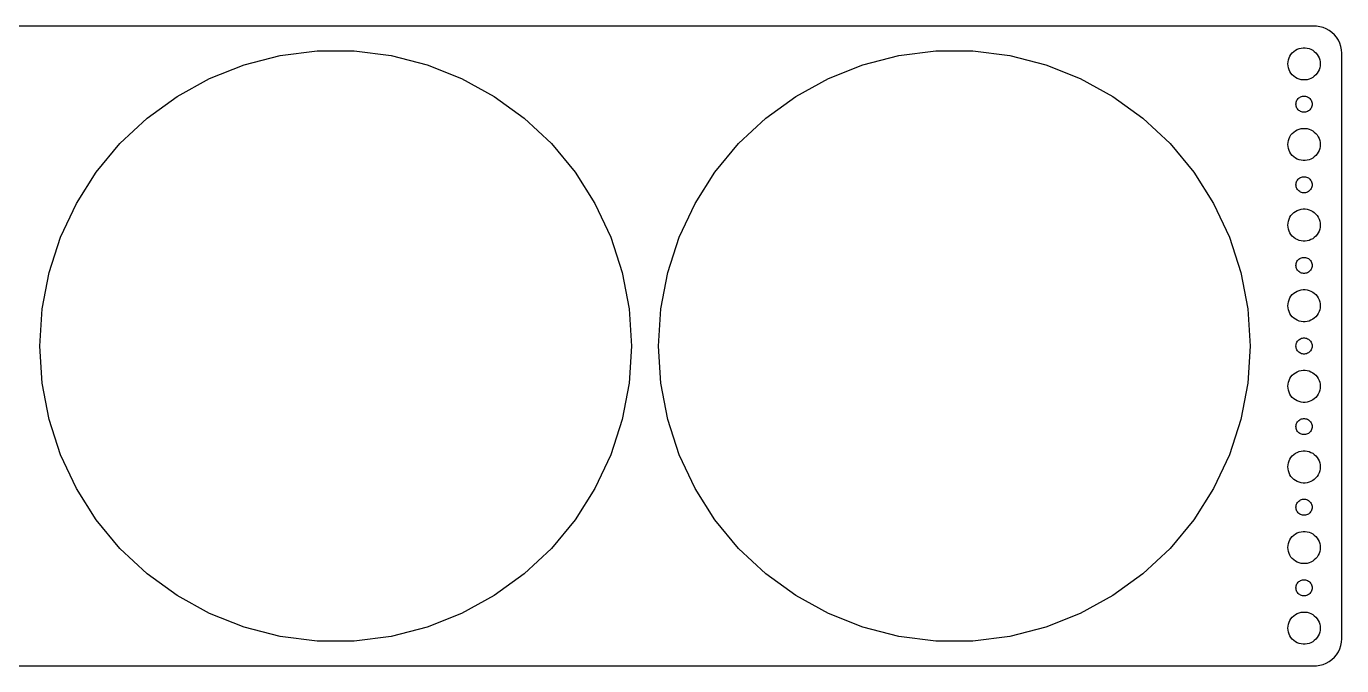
# Model space of a CAD drawing. Header units: metres. Extents: x -187 to 187, y -59 to 59.
# Drawn here: x -57.5 to 187, y -59.5 to 59.5 of the extents above; entities that cross this region are included whole.
import ezdxf

# ---------------------------------------------------------------- set-up
doc = ezdxf.new("R2010")
doc.units = ezdxf.units.M

msp = doc.modelspace()

# ---------------------------------------------------------------- linework, layer by layer
for p, q in [((182.314, 59.4901), (-182.314, 59.4901)), ((182.937, 59.4114), (182.314, 59.4901)), ((183.545, 59.2553), (182.937, 59.4114)), ((184.129, 59.0241), (183.545, 59.2553)), ((184.679, 58.7216), (184.129, 59.0241)), ((185.187, 58.3526), (184.679, 58.7216)), ((185.645, 57.9227), (185.187, 58.3526)), ((186.045, 57.4389), (185.645, 57.9227)), ((186.382, 56.9088), (186.045, 57.4389)), ((186.649, 56.3406), (186.382, 56.9088)), ((186.843, 55.7434), (186.649, 56.3406)), ((-16.9959, 52.3081), (-10.306, 54.0258)), ((-10.306, 54.0258), (-3.45348, 54.8915)), ((-3.45348, 54.8915), (3.45348, 54.8915)), ((3.45348, 54.8915), (10.306, 54.0258)), ((10.306, 54.0258), (16.9959, 52.3081)), ((98.0041, 52.3081), (104.694, 54.0258)), ((104.694, 54.0258), (111.547, 54.8915)), ((111.547, 54.8915), (118.453, 54.8915)), ((118.453, 54.8915), (125.306, 54.0258)), ((125.306, 54.0258), (131.996, 52.3081)), ((177.211, 53.6044), (177.371, 53.9453)), ((177.371, 53.9453), (177.573, 54.2634)), ((177.573, 54.2634), (177.813, 54.5536)), ((177.813, 54.5536), (178.088, 54.8115)), ((178.088, 54.8115), (178.393, 55.033)), ((178.393, 55.033), (178.723, 55.2145)), ((178.723, 55.2145), (179.073, 55.3532)), ((179.073, 55.3532), (179.438, 55.4469)), ((179.438, 55.4469), (179.812, 55.4941)), ((179.812, 55.4941), (180.188, 55.4941)), ((180.188, 55.4941), (180.562, 55.4469)), ((180.562, 55.4469), (180.927, 55.3532)), ((180.927, 55.3532), (181.277, 55.2145)), ((181.277, 55.2145), (181.607, 55.033)), ((181.607, 55.033), (181.912, 54.8115)), ((181.912, 54.8115), (182.187, 54.5536)), ((182.187, 54.5536), (182.427, 54.2634)), ((182.427, 54.2634), (182.629, 53.9453)), ((182.629, 53.9453), (182.789, 53.6044)), ((186.961, 55.1267), (186.843, 55.7434)), ((187, 54.5), (186.961, 55.1267)), ((187, -54.5), (187, 54.5)), ((-23.4179, 49.7655), (-16.9959, 52.3081)), ((16.9959, 52.3081), (23.4179, 49.7655)), ((91.5821, 49.7655), (98.0041, 52.3081)), ((131.996, 52.3081), (138.418, 49.7655)), ((177, 52.5), (177.024, 52.876)), ((177.024, 52.124), (177, 52.5)), ((177.024, 52.876), (177.094, 53.2461)), ((177.094, 51.7539), (177.024, 52.124)), ((177.094, 53.2461), (177.211, 53.6044)), ((177.211, 51.3956), (177.094, 51.7539)), ((177.371, 51.0547), (177.211, 51.3956)), ((182.789, 51.3956), (182.629, 51.0547)), ((182.789, 53.6044), (182.906, 53.2461)), ((182.906, 51.7539), (182.789, 51.3956)), ((182.906, 53.2461), (182.976, 52.876)), ((182.976, 52.124), (182.906, 51.7539)), ((182.976, 52.876), (183, 52.5)), ((183, 52.5), (182.976, 52.124)), ((-29.4705, 46.438), (-23.4179, 49.7655)), ((23.4179, 49.7655), (29.4705, 46.438)), ((85.5295, 46.438), (91.5821, 49.7655)), ((138.418, 49.7655), (144.47, 46.438)), ((177.573, 50.7366), (177.371, 51.0547)), ((177.813, 50.4464), (177.573, 50.7366)), ((178.088, 50.1885), (177.813, 50.4464)), ((178.393, 49.967), (178.088, 50.1885)), ((178.723, 49.7855), (178.393, 49.967)), ((179.073, 49.6468), (178.723, 49.7855)), ((179.438, 49.5531), (179.073, 49.6468)), ((179.812, 49.5059), (179.438, 49.5531)), ((180.188, 49.5059), (179.812, 49.5059)), ((180.562, 49.5531), (180.188, 49.5059)), ((180.927, 49.6468), (180.562, 49.5531)), ((181.277, 49.7855), (180.927, 49.6468)), ((181.607, 49.967), (181.277, 49.7855)), ((181.912, 50.1885), (181.607, 49.967)), ((182.187, 50.4464), (181.912, 50.1885)), ((182.427, 50.7366), (182.187, 50.4464)), ((182.629, 51.0547), (182.427, 50.7366)), ((179.536, 46.4266), (179.719, 46.4734)), ((179.719, 46.4734), (179.906, 46.497)), ((179.906, 46.497), (180.094, 46.497)), ((180.094, 46.497), (180.281, 46.4734)), ((180.281, 46.4734), (180.464, 46.4266)), ((-35.0583, 42.3782), (-29.4705, 46.438)), ((29.4705, 46.438), (35.0583, 42.3782)), ((79.9417, 42.3782), (85.5295, 46.438)), ((144.47, 46.438), (150.058, 42.3782)), ((178.5, 45), (178.512, 45.188)), ((178.512, 44.812), (178.5, 45)), ((178.512, 45.188), (178.547, 45.373)), ((178.547, 44.627), (178.512, 44.812)), ((178.547, 45.373), (178.605, 45.5522)), ((178.605, 44.4478), (178.547, 44.627)), ((178.605, 45.5522), (178.686, 45.7226)), ((178.686, 44.2774), (178.605, 44.4478)), ((178.686, 45.7226), (178.786, 45.8817)), ((178.786, 44.1183), (178.686, 44.2774)), ((178.786, 45.8817), (178.907, 46.0268)), ((178.907, 43.9732), (178.786, 44.1183)), ((178.907, 46.0268), (179.044, 46.1558)), ((179.044, 46.1558), (179.196, 46.2665)), ((179.196, 46.2665), (179.361, 46.3572)), ((179.361, 46.3572), (179.536, 46.4266)), ((180.464, 46.4266), (180.639, 46.3572)), ((180.639, 46.3572), (180.804, 46.2665)), ((180.804, 46.2665), (180.956, 46.1558)), ((180.956, 46.1558), (181.093, 46.0268)), ((181.093, 46.0268), (181.214, 45.8817)), ((181.214, 44.1183), (181.093, 43.9732)), ((181.214, 45.8817), (181.314, 45.7226)), ((181.314, 44.2774), (181.214, 44.1183)), ((181.314, 45.7226), (181.395, 45.5522)), ((181.395, 44.4478), (181.314, 44.2774)), ((181.395, 45.5522), (181.453, 45.373)), ((181.453, 44.627), (181.395, 44.4478)), ((181.453, 45.373), (181.488, 45.188)), ((181.488, 44.812), (181.453, 44.627)), ((181.488, 45.188), (181.5, 45)), ((181.5, 45), (181.488, 44.812)), ((-40.0933, 37.6501), (-35.0583, 42.3782)), ((35.0583, 42.3782), (40.0933, 37.6501)), ((74.9067, 37.6501), (79.9417, 42.3782)), ((150.058, 42.3782), (155.093, 37.6501)), ((179.044, 43.8442), (178.907, 43.9732)), ((179.196, 43.7335), (179.044, 43.8442)), ((179.361, 43.6428), (179.196, 43.7335)), ((179.536, 43.5734), (179.361, 43.6428)), ((179.719, 43.5266), (179.536, 43.5734)), ((179.906, 43.503), (179.719, 43.5266)), ((180.094, 43.503), (179.906, 43.503)), ((180.281, 43.5266), (180.094, 43.503)), ((180.464, 43.5734), (180.281, 43.5266)), ((180.639, 43.6428), (180.464, 43.5734)), ((180.804, 43.7335), (180.639, 43.6428)), ((180.956, 43.8442), (180.804, 43.7335)), ((181.093, 43.9732), (180.956, 43.8442)), ((177.371, 38.9453), (177.573, 39.2634)), ((177.573, 39.2634), (177.813, 39.5536)), ((177.813, 39.5536), (178.088, 39.8115)), ((178.088, 39.8115), (178.393, 40.033)), ((178.393, 40.033), (178.723, 40.2145)), ((178.723, 40.2145), (179.073, 40.3532)), ((179.073, 40.3532), (179.438, 40.4469)), ((179.438, 40.4469), (179.812, 40.4941)), ((179.812, 40.4941), (180.188, 40.4941)), ((180.188, 40.4941), (180.562, 40.4469)), ((180.562, 40.4469), (180.927, 40.3532)), ((180.927, 40.3532), (181.277, 40.2145)), ((181.277, 40.2145), (181.607, 40.033)), ((181.607, 40.033), (181.912, 39.8115)), ((181.912, 39.8115), (182.187, 39.5536)), ((182.187, 39.5536), (182.427, 39.2634)), ((182.427, 39.2634), (182.629, 38.9453)), ((-44.4959, 32.3282), (-40.0933, 37.6501)), ((40.0933, 37.6501), (44.4959, 32.3282)), ((70.5041, 32.3282), (74.9067, 37.6501)), ((155.093, 37.6501), (159.496, 32.3282)), ((177, 37.5), (177.024, 37.876)), ((177.024, 37.124), (177, 37.5)), ((177.024, 37.876), (177.094, 38.2461)), ((177.094, 36.7539), (177.024, 37.124)), ((177.094, 38.2461), (177.211, 38.6044)), ((177.211, 36.3956), (177.094, 36.7539)), ((177.211, 38.6044), (177.371, 38.9453)), ((182.629, 38.9453), (182.789, 38.6044)), ((182.789, 38.6044), (182.906, 38.2461)), ((182.906, 36.7539), (182.789, 36.3956)), ((182.906, 38.2461), (182.976, 37.876)), ((182.976, 37.124), (182.906, 36.7539)), ((182.976, 37.876), (183, 37.5)), ((183, 37.5), (182.976, 37.124)), ((177.371, 36.0547), (177.211, 36.3956)), ((177.573, 35.7366), (177.371, 36.0547)), ((177.813, 35.4464), (177.573, 35.7366)), ((178.088, 35.1885), (177.813, 35.4464)), ((178.393, 34.967), (178.088, 35.1885)), ((178.723, 34.7855), (178.393, 34.967)), ((179.073, 34.6468), (178.723, 34.7855)), ((179.438, 34.5531), (179.073, 34.6468)), ((179.812, 34.5059), (179.438, 34.5531)), ((180.188, 34.5059), (179.812, 34.5059)), ((180.562, 34.5531), (180.188, 34.5059)), ((180.927, 34.6468), (180.562, 34.5531)), ((181.277, 34.7855), (180.927, 34.6468)), ((181.607, 34.967), (181.277, 34.7855)), ((181.912, 35.1885), (181.607, 34.967)), ((182.187, 35.4464), (181.912, 35.1885)), ((182.427, 35.7366), (182.187, 35.4464)), ((182.629, 36.0547), (182.427, 35.7366)), ((182.789, 36.3956), (182.629, 36.0547)), ((-48.1969, 26.4964), (-44.4959, 32.3282)), ((44.4959, 32.3282), (48.1969, 26.4964)), ((66.8031, 26.4964), (70.5041, 32.3282)), ((159.496, 32.3282), (163.197, 26.4964)), ((178.5, 30), (178.512, 30.188)), ((178.512, 29.812), (178.5, 30)), ((178.512, 30.188), (178.547, 30.373)), ((178.547, 29.627), (178.512, 29.812)), ((178.547, 30.373), (178.605, 30.5522)), ((178.605, 29.4478), (178.547, 29.627)), ((178.605, 30.5522), (178.686, 30.7226)), ((178.686, 29.2774), (178.605, 29.4478)), ((178.686, 30.7226), (178.786, 30.8817)), ((178.786, 30.8817), (178.907, 31.0268)), ((178.907, 31.0268), (179.044, 31.1558)), ((179.044, 31.1558), (179.196, 31.2665)), ((179.196, 31.2665), (179.361, 31.3572)), ((179.361, 31.3572), (179.536, 31.4266)), ((179.536, 31.4266), (179.719, 31.4734)), ((179.719, 31.4734), (179.906, 31.497)), ((179.906, 31.497), (180.094, 31.497)), ((180.094, 31.497), (180.281, 31.4734)), ((180.281, 31.4734), (180.464, 31.4266)), ((180.464, 31.4266), (180.639, 31.3572)), ((180.639, 31.3572), (180.804, 31.2665)), ((180.804, 31.2665), (180.956, 31.1558)), ((180.956, 31.1558), (181.093, 31.0268)), ((181.093, 31.0268), (181.214, 30.8817)), ((181.214, 30.8817), (181.314, 30.7226)), ((181.314, 30.7226), (181.395, 30.5522)), ((181.395, 29.4478), (181.314, 29.2774)), ((181.395, 30.5522), (181.453, 30.373)), ((181.453, 29.627), (181.395, 29.4478)), ((181.453, 30.373), (181.488, 30.188)), ((181.488, 29.812), (181.453, 29.627)), ((181.488, 30.188), (181.5, 30)), ((181.5, 30), (181.488, 29.812)), ((178.786, 29.1183), (178.686, 29.2774)), ((178.907, 28.9732), (178.786, 29.1183)), ((179.044, 28.8442), (178.907, 28.9732)), ((179.196, 28.7335), (179.044, 28.8442)), ((179.361, 28.6427), (179.196, 28.7335)), ((179.536, 28.5734), (179.361, 28.6427)), ((179.719, 28.5266), (179.536, 28.5734)), ((179.906, 28.503), (179.719, 28.5266)), ((180.094, 28.503), (179.906, 28.503)), ((180.281, 28.5266), (180.094, 28.503)), ((180.464, 28.5734), (180.281, 28.5266)), ((180.639, 28.6427), (180.464, 28.5734)), ((180.804, 28.7335), (180.639, 28.6427)), ((180.956, 28.8442), (180.804, 28.7335)), ((181.093, 28.9732), (180.956, 28.8442)), ((181.214, 29.1183), (181.093, 28.9732)), ((181.314, 29.2774), (181.214, 29.1183)), ((-51.1377, 20.2468), (-48.1969, 26.4964)), ((48.1969, 26.4964), (51.1377, 20.2468)), ((63.8623, 20.2468), (66.8031, 26.4964)), ((163.197, 26.4964), (166.138, 20.2468)), ((177.573, 24.2634), (177.813, 24.5536)), ((177.813, 24.5536), (178.088, 24.8115)), ((178.088, 24.8115), (178.393, 25.033)), ((178.393, 25.033), (178.723, 25.2145)), ((178.723, 25.2145), (179.073, 25.3532)), ((179.073, 25.3532), (179.438, 25.4469)), ((179.438, 25.4469), (179.812, 25.4941)), ((179.812, 25.4941), (180.188, 25.4941)), ((180.188, 25.4941), (180.562, 25.4469)), ((180.562, 25.4469), (180.927, 25.3532)), ((180.927, 25.3532), (181.277, 25.2145)), ((181.277, 25.2145), (181.607, 25.033)), ((181.607, 25.033), (181.912, 24.8115)), ((181.912, 24.8115), (182.187, 24.5536)), ((182.187, 24.5536), (182.427, 24.2634)), ((177, 22.5), (177.024, 22.876)), ((177.024, 22.124), (177, 22.5)), ((177.024, 22.876), (177.094, 23.2461)), ((177.094, 21.7539), (177.024, 22.124)), ((177.094, 23.2461), (177.211, 23.6044)), ((177.211, 23.6044), (177.371, 23.9453)), ((177.371, 23.9453), (177.573, 24.2634)), ((182.427, 24.2634), (182.629, 23.9453)), ((182.629, 23.9453), (182.789, 23.6044)), ((182.789, 23.6044), (182.906, 23.2461)), ((182.906, 23.2461), (182.976, 22.876)), ((182.976, 22.124), (182.906, 21.7539)), ((182.976, 22.876), (183, 22.5)), ((183, 22.5), (182.976, 22.124)), ((-53.2721, 13.6779), (-51.1377, 20.2468)), ((51.1377, 20.2468), (53.2721, 13.6779)), ((61.7279, 13.6779), (63.8623, 20.2468)), ((166.138, 20.2468), (168.272, 13.6779)), ((177.211, 21.3956), (177.094, 21.7539)), ((177.371, 21.0547), (177.211, 21.3956)), ((177.573, 20.7366), (177.371, 21.0547)), ((177.813, 20.4464), (177.573, 20.7366)), ((178.088, 20.1884), (177.813, 20.4464)), ((178.393, 19.967), (178.088, 20.1884)), ((178.723, 19.7855), (178.393, 19.967)), ((179.073, 19.6468), (178.723, 19.7855)), ((179.438, 19.5531), (179.073, 19.6468)), ((180.927, 19.6468), (180.562, 19.5531)), ((181.277, 19.7855), (180.927, 19.6468)), ((181.607, 19.967), (181.277, 19.7855)), ((181.912, 20.1884), (181.607, 19.967)), ((182.187, 20.4464), (181.912, 20.1884)), ((182.427, 20.7366), (182.187, 20.4464)), ((182.629, 21.0547), (182.427, 20.7366)), ((182.789, 21.3956), (182.629, 21.0547)), ((182.906, 21.7539), (182.789, 21.3956)), ((179.812, 19.5059), (179.438, 19.5531)), ((180.188, 19.5059), (179.812, 19.5059)), ((180.562, 19.5531), (180.188, 19.5059)), ((178.5, 15), (178.512, 15.188)), ((178.512, 14.812), (178.5, 15)), ((178.512, 15.188), (178.547, 15.373)), ((178.547, 14.627), (178.512, 14.812)), ((178.547, 15.373), (178.605, 15.5522)), ((178.605, 15.5522), (178.686, 15.7226)), ((178.686, 15.7226), (178.786, 15.8817)), ((178.786, 15.8817), (178.907, 16.0268)), ((178.907, 16.0268), (179.044, 16.1558)), ((179.044, 16.1558), (179.196, 16.2665)), ((179.196, 16.2665), (179.361, 16.3572)), ((179.361, 16.3572), (179.536, 16.4266)), ((179.536, 16.4266), (179.719, 16.4734)), ((179.719, 16.4734), (179.906, 16.497)), ((179.906, 16.497), (180.094, 16.497)), ((180.094, 16.497), (180.281, 16.4734)), ((180.281, 16.4734), (180.464, 16.4266)), ((180.464, 16.4266), (180.639, 16.3572)), ((180.639, 16.3572), (180.804, 16.2665)), ((180.804, 16.2665), (180.956, 16.1558)), ((180.956, 16.1558), (181.093, 16.0268)), ((181.093, 16.0268), (181.214, 15.8817)), ((181.214, 15.8817), (181.314, 15.7226)), ((181.314, 15.7226), (181.395, 15.5522)), ((181.395, 15.5522), (181.453, 15.373)), ((181.453, 15.373), (181.488, 15.188)), ((181.488, 14.812), (181.453, 14.627)), ((181.488, 15.188), (181.5, 15)), ((181.5, 15), (181.488, 14.812)), ((-54.5663, 6.89333), (-53.2721, 13.6779)), ((53.2721, 13.6779), (54.5663, 6.89333)), ((60.4337, 6.89333), (61.7279, 13.6779)), ((168.272, 13.6779), (169.566, 6.89333)), ((178.605, 14.4478), (178.547, 14.627)), ((178.686, 14.2774), (178.605, 14.4478)), ((178.786, 14.1183), (178.686, 14.2774)), ((178.907, 13.9732), (178.786, 14.1183)), ((179.044, 13.8442), (178.907, 13.9732)), ((179.196, 13.7335), (179.044, 13.8442)), ((179.361, 13.6427), (179.196, 13.7335)), ((179.536, 13.5734), (179.361, 13.6427)), ((179.719, 13.5266), (179.536, 13.5734)), ((179.906, 13.5029), (179.719, 13.5266)), ((180.094, 13.5029), (179.906, 13.5029)), ((180.281, 13.5266), (180.094, 13.5029)), ((180.464, 13.5734), (180.281, 13.5266)), ((180.639, 13.6427), (180.464, 13.5734)), ((180.804, 13.7335), (180.639, 13.6427)), ((180.956, 13.8442), (180.804, 13.7335)), ((181.093, 13.9732), (180.956, 13.8442)), ((181.214, 14.1183), (181.093, 13.9732)), ((181.314, 14.2774), (181.214, 14.1183)), ((181.395, 14.4478), (181.314, 14.2774)), ((181.453, 14.627), (181.395, 14.4478)), ((177.813, 9.55363), (178.088, 9.81154)), ((178.088, 9.81154), (178.393, 10.033)), ((178.393, 10.033), (178.723, 10.2145)), ((178.723, 10.2145), (179.073, 10.3532)), ((179.073, 10.3532), (179.438, 10.4469)), ((179.438, 10.4469), (179.812, 10.4941)), ((179.812, 10.4941), (180.188, 10.4941)), ((180.188, 10.4941), (180.562, 10.4469)), ((180.562, 10.4469), (180.927, 10.3532)), ((180.927, 10.3532), (181.277, 10.2145)), ((181.277, 10.2145), (181.607, 10.033)), ((181.607, 10.033), (181.912, 9.81154)), ((181.912, 9.81154), (182.187, 9.55363)), ((177, 7.5), (177.024, 7.87599)), ((177.024, 7.12399), (177, 7.5)), ((177.024, 7.87599), (177.094, 8.24606)), ((177.094, 8.24606), (177.211, 8.60437)), ((177.211, 8.60437), (177.371, 8.94525)), ((177.371, 8.94525), (177.573, 9.26335)), ((177.573, 9.26335), (177.813, 9.55363)), ((182.187, 9.55363), (182.427, 9.26335)), ((182.427, 9.26335), (182.629, 8.94525)), ((182.629, 8.94525), (182.789, 8.60437)), ((182.789, 8.60437), (182.906, 8.24606)), ((182.906, 8.24606), (182.976, 7.87599)), ((182.976, 7.87599), (183, 7.5)), ((183, 7.5), (182.976, 7.12399)), ((-55, 0), (-54.5663, 6.89333)), ((54.5663, 6.89333), (55, 0)), ((60, 0), (60.4337, 6.89333)), ((169.566, 6.89333), (170, 0)), ((177.094, 6.75392), (177.024, 7.12399)), ((177.211, 6.39561), (177.094, 6.75392)), ((177.371, 6.05473), (177.211, 6.39561)), ((177.573, 5.73663), (177.371, 6.05473)), ((177.813, 5.44635), (177.573, 5.73663)), ((178.088, 5.18845), (177.813, 5.44635)), ((178.393, 4.96701), (178.088, 5.18845)), ((178.723, 4.78551), (178.393, 4.96701)), ((181.607, 4.96701), (181.277, 4.78551)), ((181.912, 5.18845), (181.607, 4.96701)), ((182.187, 5.44635), (181.912, 5.18845)), ((182.427, 5.73663), (182.187, 5.44635)), ((182.629, 6.05473), (182.427, 5.73663)), ((182.789, 6.39561), (182.629, 6.05473)), ((182.906, 6.75392), (182.789, 6.39561)), ((182.976, 7.12399), (182.906, 6.75392)), ((179.073, 4.64682), (178.723, 4.78551)), ((179.438, 4.55313), (179.073, 4.64682)), ((179.812, 4.50591), (179.438, 4.55313)), ((180.188, 4.50591), (179.812, 4.50591)), ((180.562, 4.55313), (180.188, 4.50591)), ((180.927, 4.64682), (180.562, 4.55313)), ((181.277, 4.78551), (180.927, 4.64682)), ((-54.5663, -6.89333), (-55, 0)), ((55, 0), (54.5663, -6.89333)), ((60.4337, -6.89333), (60, 0)), ((170, 0), (169.566, -6.89333)), ((178.5, 0), (178.512, 0.18799)), ((178.512, -0.18799), (178.5, 0)), ((178.512, 0.18799), (178.547, 0.37303)), ((178.547, 0.37303), (178.605, 0.55219)), ((178.605, 0.55219), (178.686, 0.72263)), ((178.686, 0.72263), (178.786, 0.88167)), ((178.786, 0.88167), (178.907, 1.02681)), ((178.907, 1.02681), (179.044, 1.15576)), ((179.044, 1.15576), (179.196, 1.26648)), ((179.196, 1.26648), (179.361, 1.35724)), ((179.361, 1.35724), (179.536, 1.42657)), ((179.536, 1.42657), (179.719, 1.47342)), ((179.719, 1.47342), (179.906, 1.49704)), ((179.906, 1.49704), (180.094, 1.49704)), ((180.094, 1.49704), (180.281, 1.47342)), ((180.281, 1.47342), (180.464, 1.42657)), ((180.464, 1.42657), (180.639, 1.35724)), ((180.639, 1.35724), (180.804, 1.26648)), ((180.804, 1.26648), (180.956, 1.15576)), ((180.956, 1.15576), (181.093, 1.02681)), ((181.093, 1.02681), (181.214, 0.88167)), ((181.214, 0.88167), (181.314, 0.72263)), ((181.314, 0.72263), (181.395, 0.55219)), ((181.395, 0.55219), (181.453, 0.37303)), ((181.453, 0.37303), (181.488, 0.18799)), ((181.488, 0.18799), (181.5, 0)), ((181.5, 0), (181.488, -0.18799)), ((178.547, -0.37303), (178.512, -0.18799)), ((178.605, -0.55219), (178.547, -0.37303)), ((178.686, -0.72263), (178.605, -0.55219)), ((178.786, -0.88167), (178.686, -0.72263)), ((178.907, -1.02681), (178.786, -0.88167)), ((179.044, -1.15576), (178.907, -1.02681)), ((179.196, -1.26648), (179.044, -1.15576)), ((179.361, -1.35724), (179.196, -1.26648)), ((179.536, -1.42657), (179.361, -1.35724)), ((179.719, -1.47342), (179.536, -1.42657)), ((179.906, -1.49704), (179.719, -1.47342)), ((180.094, -1.49704), (179.906, -1.49704)), ((180.281, -1.47342), (180.094, -1.49704)), ((180.464, -1.42657), (180.281, -1.47342)), ((180.639, -1.35724), (180.464, -1.42657)), ((180.804, -1.26648), (180.639, -1.35724)), ((180.956, -1.15576), (180.804, -1.26648)), ((181.093, -1.02681), (180.956, -1.15576)), ((181.214, -0.88167), (181.093, -1.02681)), ((181.314, -0.72263), (181.214, -0.88167)), ((181.395, -0.55219), (181.314, -0.72263)), ((181.453, -0.37303), (181.395, -0.55219)), ((181.488, -0.18799), (181.453, -0.37303)), ((178.393, -4.96701), (178.723, -4.78551)), ((178.723, -4.78551), (179.073, -4.64682)), ((179.073, -4.64682), (179.438, -4.55313)), ((179.438, -4.55313), (179.812, -4.50591)), ((179.812, -4.50591), (180.188, -4.50591)), ((180.188, -4.50591), (180.562, -4.55313)), ((180.562, -4.55313), (180.927, -4.64682)), ((180.927, -4.64682), (181.277, -4.78551)), ((181.277, -4.78551), (181.607, -4.96701)), ((-53.2721, -13.6779), (-54.5663, -6.89333)), ((54.5663, -6.89333), (53.2721, -13.6779)), ((61.7279, -13.6779), (60.4337, -6.89333)), ((169.566, -6.89333), (168.272, -13.6779)), ((177, -7.5), (177.024, -7.12399)), ((177.024, -7.12399), (177.094, -6.75392)), ((177.094, -6.75392), (177.211, -6.39561)), ((177.211, -6.39561), (177.371, -6.05473)), ((177.371, -6.05473), (177.573, -5.73663)), ((177.573, -5.73663), (177.813, -5.44635)), ((177.813, -5.44635), (178.088, -5.18845)), ((178.088, -5.18845), (178.393, -4.96701)), ((181.607, -4.96701), (181.912, -5.18845)), ((181.912, -5.18845), (182.187, -5.44635)), ((182.187, -5.44635), (182.427, -5.73663)), ((182.427, -5.73663), (182.629, -6.05473)), ((182.629, -6.05473), (182.789, -6.39561)), ((182.789, -6.39561), (182.906, -6.75392)), ((182.906, -6.75392), (182.976, -7.12399)), ((182.976, -7.12399), (183, -7.5)), ((177.024, -7.87599), (177, -7.5)), ((177.094, -8.24606), (177.024, -7.87599)), ((177.211, -8.60437), (177.094, -8.24606)), ((177.371, -8.94525), (177.211, -8.60437)), ((177.573, -9.26335), (177.371, -8.94525)), ((177.813, -9.55363), (177.573, -9.26335)), ((178.088, -9.81154), (177.813, -9.55363)), ((182.187, -9.55363), (181.912, -9.81154)), ((182.427, -9.26335), (182.187, -9.55363)), ((182.629, -8.94525), (182.427, -9.26335)), ((182.789, -8.60437), (182.629, -8.94525)), ((182.906, -8.24606), (182.789, -8.60437)), ((182.976, -7.87599), (182.906, -8.24606)), ((183, -7.5), (182.976, -7.87599)), ((178.393, -10.033), (178.088, -9.81154)), ((178.723, -10.2145), (178.393, -10.033)), ((179.073, -10.3532), (178.723, -10.2145)), ((179.438, -10.4469), (179.073, -10.3532)), ((179.812, -10.4941), (179.438, -10.4469)), ((180.188, -10.4941), (179.812, -10.4941)), ((180.562, -10.4469), (180.188, -10.4941)), ((180.927, -10.3532), (180.562, -10.4469)), ((181.277, -10.2145), (180.927, -10.3532)), ((181.607, -10.033), (181.277, -10.2145)), ((181.912, -9.81154), (181.607, -10.033)), ((-51.1377, -20.2468), (-53.2721, -13.6779)), ((53.2721, -13.6779), (51.1377, -20.2468)), ((63.8623, -20.2468), (61.7279, -13.6779)), ((168.272, -13.6779), (166.138, -20.2468)), ((178.512, -14.812), (178.547, -14.627)), ((178.547, -14.627), (178.605, -14.4478)), ((178.605, -14.4478), (178.686, -14.2774)), ((178.686, -14.2774), (178.786, -14.1183)), ((178.786, -14.1183), (178.907, -13.9732)), ((178.907, -13.9732), (179.044, -13.8442)), ((179.044, -13.8442), (179.196, -13.7335)), ((179.196, -13.7335), (179.361, -13.6427)), ((179.361, -13.6427), (179.536, -13.5734)), ((179.536, -13.5734), (179.719, -13.5266)), ((179.719, -13.5266), (179.906, -13.5029)), ((179.906, -13.5029), (180.094, -13.5029)), ((180.094, -13.5029), (180.281, -13.5266)), ((180.281, -13.5266), (180.464, -13.5734)), ((180.464, -13.5734), (180.639, -13.6427)), ((180.639, -13.6427), (180.804, -13.7335)), ((180.804, -13.7335), (180.956, -13.8442)), ((180.956, -13.8442), (181.093, -13.9732)), ((181.093, -13.9732), (181.214, -14.1183)), ((181.214, -14.1183), (181.314, -14.2774)), ((181.314, -14.2774), (181.395, -14.4478)), ((181.395, -14.4478), (181.453, -14.627)), ((181.453, -14.627), (181.488, -14.812)), ((178.5, -15), (178.512, -14.812)), ((178.512, -15.188), (178.5, -15)), ((178.547, -15.373), (178.512, -15.188)), ((178.605, -15.5522), (178.547, -15.373)), ((178.686, -15.7226), (178.605, -15.5522)), ((178.786, -15.8817), (178.686, -15.7226)), ((178.907, -16.0268), (178.786, -15.8817)), ((179.044, -16.1558), (178.907, -16.0268)), ((179.196, -16.2665), (179.044, -16.1558)), ((179.361, -16.3572), (179.196, -16.2665)), ((179.536, -16.4266), (179.361, -16.3572)), ((179.719, -16.4734), (179.536, -16.4266)), ((179.906, -16.497), (179.719, -16.4734)), ((180.094, -16.497), (179.906, -16.497)), ((180.281, -16.4734), (180.094, -16.497)), ((180.464, -16.4266), (180.281, -16.4734)), ((180.639, -16.3572), (180.464, -16.4266)), ((180.804, -16.2665), (180.639, -16.3572)), ((180.956, -16.1558), (180.804, -16.2665)), ((181.093, -16.0268), (180.956, -16.1558)), ((181.214, -15.8817), (181.093, -16.0268)), ((181.314, -15.7226), (181.214, -15.8817)), ((181.395, -15.5522), (181.314, -15.7226)), ((181.453, -15.373), (181.395, -15.5522)), ((181.488, -15.188), (181.453, -15.373)), ((181.488, -14.812), (181.5, -15)), ((181.5, -15), (181.488, -15.188)), ((179.073, -19.6468), (179.438, -19.5531)), ((179.438, -19.5531), (179.812, -19.5059)), ((179.812, -19.5059), (180.188, -19.5059)), ((180.188, -19.5059), (180.562, -19.5531)), ((180.562, -19.5531), (180.927, -19.6468)), ((-48.1969, -26.4964), (-51.1377, -20.2468)), ((51.1377, -20.2468), (48.1969, -26.4964)), ((66.8031, -26.4964), (63.8623, -20.2468)), ((166.138, -20.2468), (163.197, -26.4964)), ((177.024, -22.124), (177.094, -21.7539)), ((177.094, -21.7539), (177.211, -21.3956)), ((177.211, -21.3956), (177.371, -21.0547)), ((177.371, -21.0547), (177.573, -20.7366)), ((177.573, -20.7366), (177.813, -20.4464)), ((177.813, -20.4464), (178.088, -20.1884)), ((178.088, -20.1884), (178.393, -19.967)), ((178.393, -19.967), (178.723, -19.7855)), ((178.723, -19.7855), (179.073, -19.6468)), ((180.927, -19.6468), (181.277, -19.7855)), ((181.277, -19.7855), (181.607, -19.967)), ((181.607, -19.967), (181.912, -20.1884)), ((181.912, -20.1884), (182.187, -20.4464)), ((182.187, -20.4464), (182.427, -20.7366)), ((182.427, -20.7366), (182.629, -21.0547)), ((182.629, -21.0547), (182.789, -21.3956)), ((182.789, -21.3956), (182.906, -21.7539)), ((182.906, -21.7539), (182.976, -22.124)), ((177, -22.5), (177.024, -22.124)), ((177.024, -22.876), (177, -22.5)), ((177.094, -23.2461), (177.024, -22.876)), ((177.211, -23.6044), (177.094, -23.2461)), ((177.371, -23.9453), (177.211, -23.6044)), ((177.573, -24.2634), (177.371, -23.9453)), ((177.813, -24.5536), (177.573, -24.2634)), ((182.427, -24.2634), (182.187, -24.5536)), ((182.629, -23.9453), (182.427, -24.2634)), ((182.789, -23.6044), (182.629, -23.9453)), ((182.906, -23.2461), (182.789, -23.6044)), ((182.976, -22.876), (182.906, -23.2461)), ((182.976, -22.124), (183, -22.5)), ((183, -22.5), (182.976, -22.876)), ((-44.4959, -32.3282), (-48.1969, -26.4964)), ((48.1969, -26.4964), (44.4959, -32.3282)), ((70.5041, -32.3282), (66.8031, -26.4964)), ((163.197, -26.4964), (159.496, -32.3282)), ((178.088, -24.8115), (177.813, -24.5536)), ((178.393, -25.033), (178.088, -24.8115)), ((178.723, -25.2145), (178.393, -25.033)), ((179.073, -25.3532), (178.723, -25.2145)), ((179.438, -25.4469), (179.073, -25.3532)), ((179.812, -25.4941), (179.438, -25.4469)), ((180.188, -25.4941), (179.812, -25.4941)), ((180.562, -25.4469), (180.188, -25.4941)), ((180.927, -25.3532), (180.562, -25.4469)), ((181.277, -25.2145), (180.927, -25.3532)), ((181.607, -25.033), (181.277, -25.2145)), ((181.912, -24.8115), (181.607, -25.033)), ((182.187, -24.5536), (181.912, -24.8115)), ((178.605, -29.4478), (178.686, -29.2774)), ((178.686, -29.2774), (178.786, -29.1183)), ((178.786, -29.1183), (178.907, -28.9732)), ((178.907, -28.9732), (179.044, -28.8442)), ((179.044, -28.8442), (179.196, -28.7335)), ((179.196, -28.7335), (179.361, -28.6427)), ((179.361, -28.6427), (179.536, -28.5734)), ((179.536, -28.5734), (179.719, -28.5266)), ((179.719, -28.5266), (179.906, -28.503)), ((179.906, -28.503), (180.094, -28.503)), ((180.094, -28.503), (180.281, -28.5266)), ((180.281, -28.5266), (180.464, -28.5734)), ((180.464, -28.5734), (180.639, -28.6427)), ((180.639, -28.6427), (180.804, -28.7335)), ((180.804, -28.7335), (180.956, -28.8442)), ((180.956, -28.8442), (181.093, -28.9732)), ((181.093, -28.9732), (181.214, -29.1183)), ((181.214, -29.1183), (181.314, -29.2774)), ((181.314, -29.2774), (181.395, -29.4478)), ((178.5, -30), (178.512, -29.812)), ((178.512, -30.188), (178.5, -30)), ((178.512, -29.812), (178.547, -29.627)), ((178.547, -30.373), (178.512, -30.188)), ((178.547, -29.627), (178.605, -29.4478)), ((178.605, -30.5522), (178.547, -30.373)), ((178.686, -30.7226), (178.605, -30.5522)), ((178.786, -30.8817), (178.686, -30.7226)), ((178.907, -31.0268), (178.786, -30.8817)), ((179.044, -31.1558), (178.907, -31.0268)), ((179.196, -31.2665), (179.044, -31.1558)), ((179.361, -31.3572), (179.196, -31.2665)), ((179.536, -31.4266), (179.361, -31.3572)), ((179.719, -31.4734), (179.536, -31.4266)), ((179.906, -31.497), (179.719, -31.4734)), ((180.094, -31.497), (179.906, -31.497)), ((180.281, -31.4734), (180.094, -31.497)), ((180.464, -31.4266), (180.281, -31.4734)), ((180.639, -31.3572), (180.464, -31.4266)), ((180.804, -31.2665), (180.639, -31.3572)), ((180.956, -31.1558), (180.804, -31.2665)), ((181.093, -31.0268), (180.956, -31.1558)), ((181.214, -30.8817), (181.093, -31.0268)), ((181.314, -30.7226), (181.214, -30.8817)), ((181.395, -30.5522), (181.314, -30.7226)), ((181.395, -29.4478), (181.453, -29.627)), ((181.453, -30.373), (181.395, -30.5522)), ((181.453, -29.627), (181.488, -29.812)), ((181.488, -30.188), (181.453, -30.373)), ((181.488, -29.812), (181.5, -30)), ((181.5, -30), (181.488, -30.188)), ((-40.0933, -37.6501), (-44.4959, -32.3282)), ((44.4959, -32.3282), (40.0933, -37.6501)), ((74.9067, -37.6501), (70.5041, -32.3282)), ((159.496, -32.3282), (155.093, -37.6501)), ((177.094, -36.7539), (177.211, -36.3956)), ((177.211, -36.3956), (177.371, -36.0547)), ((177.371, -36.0547), (177.573, -35.7366)), ((177.573, -35.7366), (177.813, -35.4464)), ((177.813, -35.4464), (178.088, -35.1885)), ((178.088, -35.1885), (178.393, -34.967)), ((178.393, -34.967), (178.723, -34.7855)), ((178.723, -34.7855), (179.073, -34.6468)), ((179.073, -34.6468), (179.438, -34.5531)), ((179.438, -34.5531), (179.812, -34.5059)), ((179.812, -34.5059), (180.188, -34.5059)), ((180.188, -34.5059), (180.562, -34.5531)), ((180.562, -34.5531), (180.927, -34.6468)), ((180.927, -34.6468), (181.277, -34.7855)), ((181.277, -34.7855), (181.607, -34.967)), ((181.607, -34.967), (181.912, -35.1885)), ((181.912, -35.1885), (182.187, -35.4464)), ((182.187, -35.4464), (182.427, -35.7366)), ((182.427, -35.7366), (182.629, -36.0547)), ((182.629, -36.0547), (182.789, -36.3956)), ((182.789, -36.3956), (182.906, -36.7539)), ((-35.0583, -42.3782), (-40.0933, -37.6501)), ((40.0933, -37.6501), (35.0583, -42.3782)), ((79.9417, -42.3782), (74.9067, -37.6501)), ((155.093, -37.6501), (150.058, -42.3782)), ((177, -37.5), (177.024, -37.124)), ((177.024, -37.876), (177, -37.5)), ((177.024, -37.124), (177.094, -36.7539)), ((177.094, -38.2461), (177.024, -37.876)), ((177.211, -38.6044), (177.094, -38.2461)), ((177.371, -38.9453), (177.211, -38.6044)), ((177.573, -39.2634), (177.371, -38.9453)), ((182.629, -38.9453), (182.427, -39.2634)), ((182.789, -38.6044), (182.629, -38.9453)), ((182.906, -38.2461), (182.789, -38.6044)), ((182.906, -36.7539), (182.976, -37.124)), ((182.976, -37.876), (182.906, -38.2461)), ((182.976, -37.124), (183, -37.5)), ((183, -37.5), (182.976, -37.876)), ((177.813, -39.5536), (177.573, -39.2634)), ((178.088, -39.8115), (177.813, -39.5536)), ((178.393, -40.033), (178.088, -39.8115)), ((178.723, -40.2145), (178.393, -40.033)), ((179.073, -40.3532), (178.723, -40.2145)), ((179.438, -40.4469), (179.073, -40.3532)), ((179.812, -40.4941), (179.438, -40.4469)), ((180.188, -40.4941), (179.812, -40.4941)), ((180.562, -40.4469), (180.188, -40.4941)), ((180.927, -40.3532), (180.562, -40.4469)), ((181.277, -40.2145), (180.927, -40.3532)), ((181.607, -40.033), (181.277, -40.2145)), ((181.912, -39.8115), (181.607, -40.033)), ((182.187, -39.5536), (181.912, -39.8115)), ((182.427, -39.2634), (182.187, -39.5536)), ((-29.4705, -46.438), (-35.0583, -42.3782)), ((35.0583, -42.3782), (29.4705, -46.438)), ((85.5295, -46.438), (79.9417, -42.3782)), ((150.058, -42.3782), (144.47, -46.438)), ((178.786, -44.1183), (178.907, -43.9732)), ((178.907, -43.9732), (179.044, -43.8442)), ((179.044, -43.8442), (179.196, -43.7335)), ((179.196, -43.7335), (179.361, -43.6428)), ((179.361, -43.6428), (179.536, -43.5734)), ((179.536, -43.5734), (179.719, -43.5266)), ((179.719, -43.5266), (179.906, -43.503)), ((179.906, -43.503), (180.094, -43.503)), ((180.094, -43.503), (180.281, -43.5266)), ((180.281, -43.5266), (180.464, -43.5734)), ((180.464, -43.5734), (180.639, -43.6428)), ((180.639, -43.6428), (180.804, -43.7335)), ((180.804, -43.7335), (180.956, -43.8442)), ((180.956, -43.8442), (181.093, -43.9732)), ((181.093, -43.9732), (181.214, -44.1183)), ((-23.4179, -49.7655), (-29.4705, -46.438)), ((29.4705, -46.438), (23.4179, -49.7655)), ((91.5821, -49.7655), (85.5295, -46.438)), ((144.47, -46.438), (138.418, -49.7655)), ((178.5, -45), (178.512, -44.812)), ((178.512, -45.188), (178.5, -45)), ((178.512, -44.812), (178.547, -44.627)), ((178.547, -45.373), (178.512, -45.188)), ((178.547, -44.627), (178.605, -44.4478)), ((178.605, -45.5522), (178.547, -45.373)), ((178.605, -44.4478), (178.686, -44.2774)), ((178.686, -45.7226), (178.605, -45.5522)), ((178.686, -44.2774), (178.786, -44.1183)), ((178.786, -45.8817), (178.686, -45.7226)), ((178.907, -46.0268), (178.786, -45.8817)), ((179.044, -46.1558), (178.907, -46.0268)), ((179.196, -46.2665), (179.044, -46.1558)), ((179.361, -46.3572), (179.196, -46.2665)), ((179.536, -46.4266), (179.361, -46.3572)), ((179.719, -46.4734), (179.536, -46.4266)), ((180.464, -46.4266), (180.281, -46.4734)), ((180.639, -46.3572), (180.464, -46.4266)), ((180.804, -46.2665), (180.639, -46.3572)), ((180.956, -46.1558), (180.804, -46.2665)), ((181.093, -46.0268), (180.956, -46.1558)), ((181.214, -45.8817), (181.093, -46.0268)), ((181.214, -44.1183), (181.314, -44.2774)), ((181.314, -45.7226), (181.214, -45.8817)), ((181.314, -44.2774), (181.395, -44.4478)), ((181.395, -45.5522), (181.314, -45.7226)), ((181.395, -44.4478), (181.453, -44.627)), ((181.453, -45.373), (181.395, -45.5522)), ((181.453, -44.627), (181.488, -44.812)), ((181.488, -45.188), (181.453, -45.373)), ((181.488, -44.812), (181.5, -45)), ((181.5, -45), (181.488, -45.188)), ((179.906, -46.497), (179.719, -46.4734)), ((180.094, -46.497), (179.906, -46.497)), ((180.281, -46.4734), (180.094, -46.497)), ((-16.9959, -52.3081), (-23.4179, -49.7655)), ((23.4179, -49.7655), (16.9959, -52.3081)), ((98.0041, -52.3081), (91.5821, -49.7655)), ((138.418, -49.7655), (131.996, -52.3081)), ((177.211, -51.3956), (177.371, -51.0547)), ((177.371, -51.0547), (177.573, -50.7366)), ((177.573, -50.7366), (177.813, -50.4464)), ((177.813, -50.4464), (178.088, -50.1885)), ((178.088, -50.1885), (178.393, -49.967)), ((178.393, -49.967), (178.723, -49.7855)), ((178.723, -49.7855), (179.073, -49.6468)), ((179.073, -49.6468), (179.438, -49.5531)), ((179.438, -49.5531), (179.812, -49.5059)), ((179.812, -49.5059), (180.188, -49.5059)), ((180.188, -49.5059), (180.562, -49.5531)), ((180.562, -49.5531), (180.927, -49.6468)), ((180.927, -49.6468), (181.277, -49.7855)), ((181.277, -49.7855), (181.607, -49.967)), ((181.607, -49.967), (181.912, -50.1885)), ((181.912, -50.1885), (182.187, -50.4464)), ((182.187, -50.4464), (182.427, -50.7366)), ((182.427, -50.7366), (182.629, -51.0547)), ((182.629, -51.0547), (182.789, -51.3956)), ((-10.306, -54.0258), (-16.9959, -52.3081)), ((16.9959, -52.3081), (10.306, -54.0258)), ((104.694, -54.0258), (98.0041, -52.3081)), ((131.996, -52.3081), (125.306, -54.0258)), ((177, -52.5), (177.024, -52.124)), ((177.024, -52.876), (177, -52.5)), ((177.024, -52.124), (177.094, -51.7539)), ((177.094, -53.2461), (177.024, -52.876)), ((177.094, -51.7539), (177.211, -51.3956)), ((177.211, -53.6044), (177.094, -53.2461)), ((177.371, -53.9453), (177.211, -53.6044)), ((182.789, -53.6044), (182.629, -53.9453)), ((182.789, -51.3956), (182.906, -51.7539)), ((182.906, -53.2461), (182.789, -53.6044)), ((182.906, -51.7539), (182.976, -52.124)), ((182.976, -52.876), (182.906, -53.2461)), ((182.976, -52.124), (183, -52.5)), ((183, -52.5), (182.976, -52.876)), ((-3.45348, -54.8915), (-10.306, -54.0258)), ((3.45348, -54.8915), (-3.45348, -54.8915)), ((10.306, -54.0258), (3.45348, -54.8915)), ((111.547, -54.8915), (104.694, -54.0258)), ((118.453, -54.8915), (111.547, -54.8915)), ((125.306, -54.0258), (118.453, -54.8915)), ((177.573, -54.2634), (177.371, -53.9453)), ((177.813, -54.5536), (177.573, -54.2634)), ((178.088, -54.8115), (177.813, -54.5536)), ((178.393, -55.033), (178.088, -54.8115)), ((178.723, -55.2145), (178.393, -55.033)), ((179.073, -55.3532), (178.723, -55.2145)), ((179.438, -55.4469), (179.073, -55.3532)), ((179.812, -55.4941), (179.438, -55.4469)), ((180.188, -55.4941), (179.812, -55.4941)), ((180.562, -55.4469), (180.188, -55.4941)), ((180.927, -55.3532), (180.562, -55.4469)), ((181.277, -55.2145), (180.927, -55.3532)), ((181.607, -55.033), (181.277, -55.2145)), ((181.912, -54.8115), (181.607, -55.033)), ((182.187, -54.5536), (181.912, -54.8115)), ((182.427, -54.2634), (182.187, -54.5536)), ((182.629, -53.9453), (182.427, -54.2634)), ((186.649, -56.3406), (186.843, -55.7434)), ((186.843, -55.7434), (186.961, -55.1267)), ((186.961, -55.1267), (187, -54.5)), ((184.679, -58.7216), (185.187, -58.3526)), ((185.187, -58.3526), (185.645, -57.9227)), ((185.645, -57.9227), (186.045, -57.4389)), ((186.045, -57.4389), (186.382, -56.9088)), ((186.382, -56.9088), (186.649, -56.3406)), ((-182.314, -59.4901), (182.314, -59.4901)), ((182.314, -59.4901), (182.937, -59.4114)), ((182.937, -59.4114), (183.545, -59.2553)), ((183.545, -59.2553), (184.129, -59.0241)), ((184.129, -59.0241), (184.679, -58.7216))]:
    msp.add_line(p, q)

doc.saveas('drawing.dxf')
